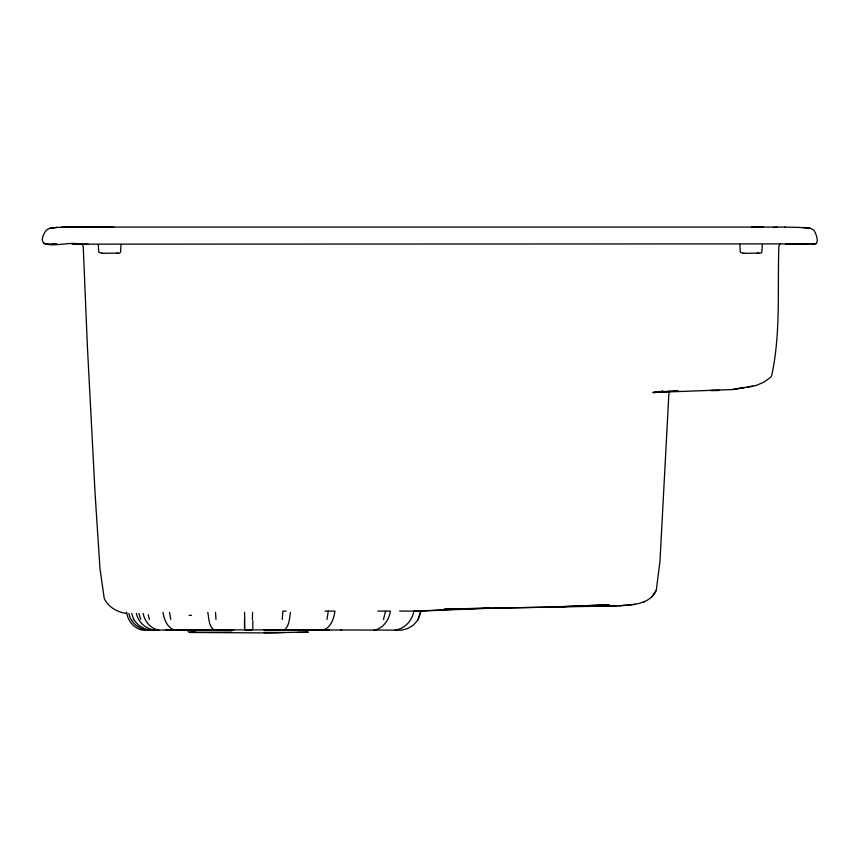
<?xml version="1.0" encoding="UTF-8"?>
<svg xmlns="http://www.w3.org/2000/svg" width="860" height="860" viewBox="0 0 860 860"><rect width="100%" height="100%" fill="white"/><g stroke="black" fill="none" stroke-linecap="round" stroke-linejoin="round"><path stroke-width="1.29" d="M252.356 619.437L252.603 612.288M121.023 244.616L120.55 252.195L119.647 253.087L101.673 253.313L98.749 252.195L98.276 244.616M762.325 244.616L761.852 252.195L760.949 253.087L743.072 253.313L740.309 252.195L739.837 244.616M669.015 391.074L659.964 561.537L656.298 590.229C649.966 604.58 632.347 604.967 618.878 605.816L444.416 609.149L489.318 608.063M282.273 619.437L282.833 611.095L286.197 611.095M290.476 612.288C289.368 618.168 289.583 625.8 284.434 629.821M326.94 619.437L328.327 611.095M383.495 619.437L385.57 611.095M413.853 611.095C412.338 620.64 404.748 628.821 395.019 630.133M420.927 611.095L418.121 619.437L421.002 611.095L399.599 611.095M651.482 597.431L656.298 590.229M780.009 244.025L778.88 246.164C777.343 289.304 780.912 333.368 771.646 375.734L770.743 377.207L763.777 382.216L756.091 385.484L732.57 389.558L652.837 392.483L678.142 390.945L661.329 391.719M52.643 243.788L52.202 244.186L56.599 243.778M418.487 619.415L413.09 625.37L407.35 628.682L401.577 630.133L263.751 629.821M810.399 243.788C820.934 247.142 817.032 234.726 813.689 230.082L810.378 228.276L798.198 227.384M173.591 629.885L171.785 630.423M329.294 629.885L165.486 629.885M654.095 392.493L656.728 391.644M299.441 630.133L300 629.821M308.375 632.014L264.084 632.917L191.447 632.455M662.737 391.01L659.308 392.483L662.619 391.063M340.979 630.133L341.721 629.821M286.552 630.133L287.304 629.821M322.661 630.133C330.96 627.993 333.841 618.609 334.981 611.095L324.973 611.095M233.931 629.821L142.609 630.133C133.945 628.692 127.785 620.64 126.506 612.288M270.083 630.133L270.964 629.821M252.216 629.821L244.649 629.821M374.046 630.133C383.216 628.628 389.161 619.791 390.429 611.095L377.863 611.095M635.045 604.279L618.878 605.816M643.13 602.15L644.581 601.807M187.802 630.756L189.318 632.433L195.005 631.681M732.57 389.558L742.632 387.86M739.675 388.526L744.244 387.774M747.652 387.14L752.779 386.29M50.138 228.276L57.34 227.384L78.228 227.083L61.178 227.384L75.099 227.083L785.126 227.083M57.416 227.384L49.643 228.276L46.322 230.082C29.724 254.442 69.208 240.23 78.54 244.154L72.079 244.175L73.218 244.186M653.675 392.654L661.254 391.752M773.355 227.513L777.354 227.212M808.228 243.799L809.013 243.875L77.475 244.154L88.257 244.294M189.952 632.433L231.845 632.111M743.072 253.313L744.126 253.259M413.853 611.342L491.576 608.128L564.891 606.827M418.788 611.041L453.059 609.342M101.673 253.313L102.867 253.259M804.143 244.014L816.452 243.573M562.085 606.719L609.138 604.774L562.408 606.558M598.678 606.214L616.684 605.741L597.12 606.182M63.543 227.384L77.808 227.083M804.24 243.842L807.443 243.842L799.51 243.81M189.093 615.373L191.522 615.33M751.683 227.212L763.196 227.083M752.048 227.212L763.39 227.083M43.527 243.595L56.653 244.391M719.164 390.44L710.607 390.515L719.293 390.429M297.238 632.433L307.826 632.326L306.138 632.132M264.063 632.53L284.423 632.53M197.037 632.412L197.585 632.412M133.375 619.415L138.772 625.37L144.544 628.682M263.912 632.53L278.328 632.562M189.318 632.433L192.049 632.455M80.206 227.083L93.46 227.212L66.392 227.384L96.664 227.212M799.434 244.079L785.513 244.025L786.674 244.047M109.994 227.212L98.191 227.083L113.756 227.212L98.083 227.083M784.89 227.083L798.274 227.384M759.09 253.313L757.241 253.087M116.713 253.259L117.788 253.313M84.13 227.212L87.387 227.459M84.001 227.212L87.258 227.459M803.004 227.384L810.034 228.276M322.994 630.423L321.199 629.885M144.512 628.682L150.317 630.133M126.785 613.47C117.39 612.32 108.478 607.214 104.243 598.517L99.975 568.578L95.138 494.425L87.333 345.204L83.227 246.293L81.732 244.143M154.467 630.133C145.834 628.853 138.073 622.178 136.417 613.47M146.888 630.133C138.256 628.853 130.494 622.178 128.85 613.481M158.906 630.133C150.747 628.757 144.523 621.425 143.19 613.47M226.718 629.821L227.599 630.133M214.731 630.133C208.496 627.047 209.012 618.168 207.776 612.288M155.778 629.821L156.531 630.133M281.145 629.821L281.908 630.133M175.214 630.133C167.345 628.165 164.077 619.522 163.002 612.288M295.507 629.821L296.055 630.133M131.677 613.481L133.719 619.437M138.922 613.481L140.76 619.437M148.21 614.663L149.403 619.437M169.538 612.288L170.753 619.437M215.505 612.288L215.989 619.437M244.498 612.288L244.788 619.437M244.476 619.512L244.595 628.886L244.616 620.608M252.819 620.608L252.819 628.886"/></g></svg>
